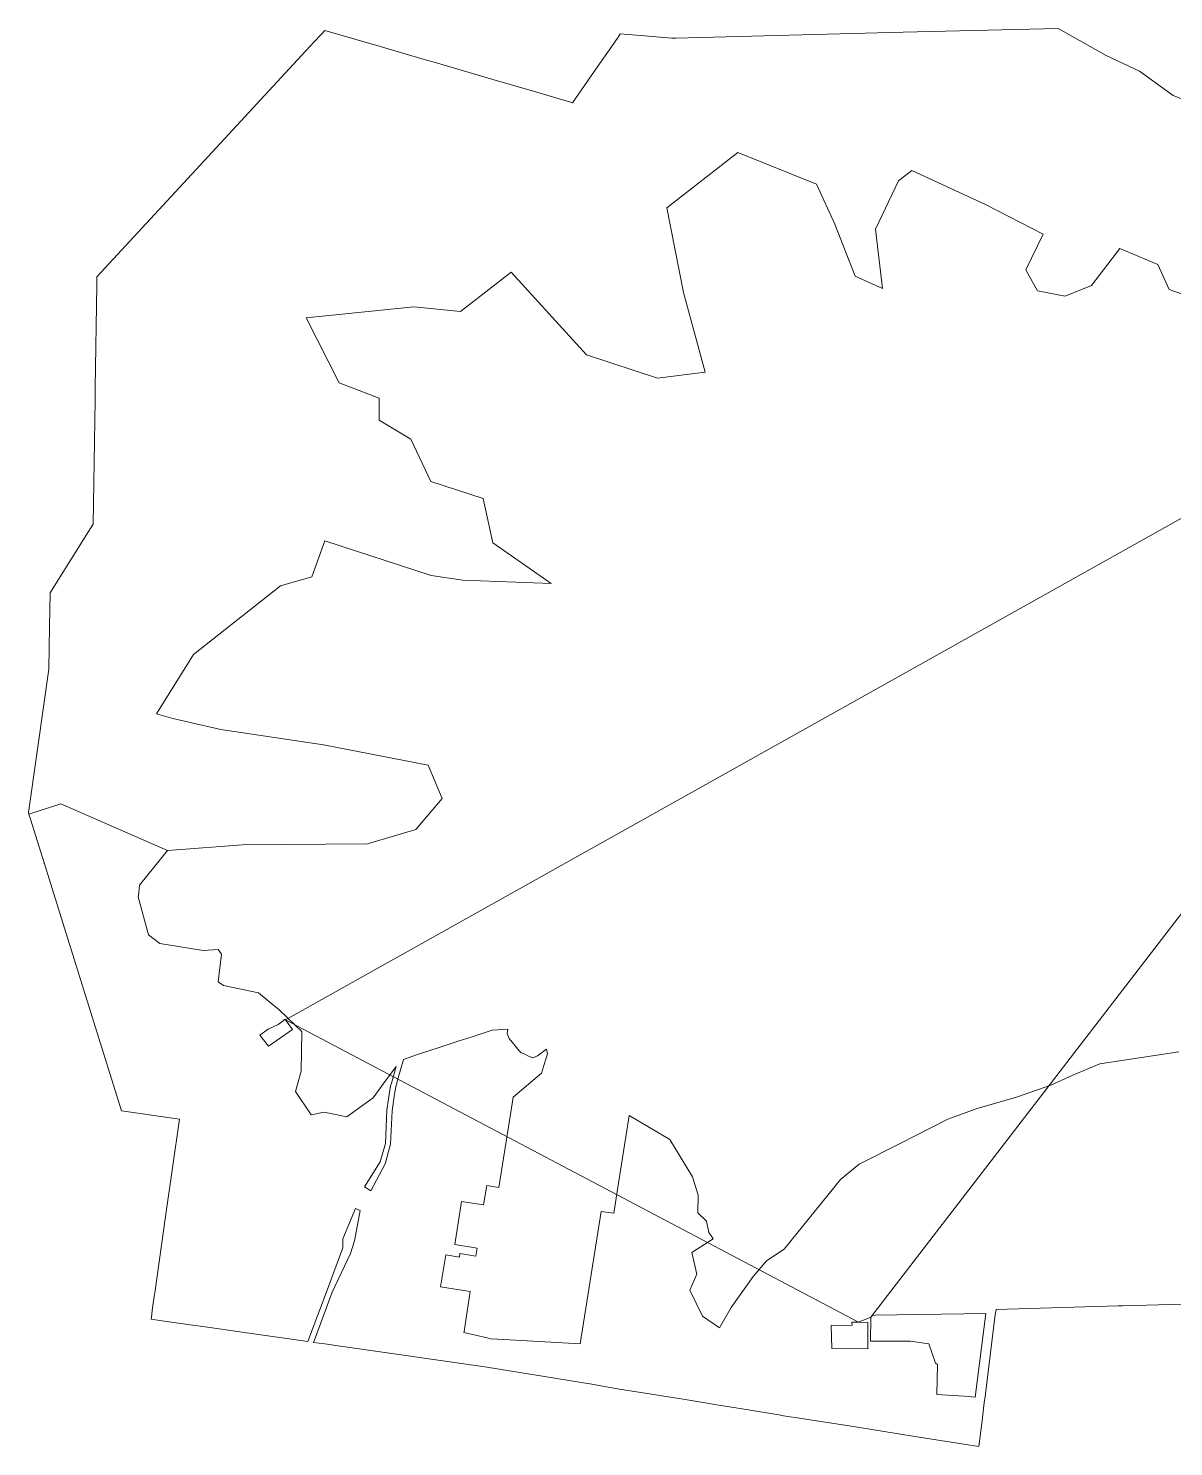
# Model space of a CAD drawing. Header units: metres. Extents: x 302931 to 308644, y 6253878 to 6257414.
# Drawn here: x 302931 to 305788, y 6253878 to 6257414 of the extents above; entities that cross this region are included whole.
import ezdxf

# ---------------------------------------------------------------- set-up
doc = ezdxf.new("R2010")
doc.units = ezdxf.units.M
doc.layers.add('Cadastre Land Parcels_SP_EXT', color=9, linetype='Continuous', lineweight=5)

msp = doc.modelspace()

# ---------------------------------------------------------------- linework, layer by layer
at = {"layer": 'Cadastre Land Parcels_SP_EXT', "linetype": 'Continuous'}
for points in [[(305809.6, 6257237.5), (305786.8, 6257246.1), (305702.4, 6257306.8), (305619.5, 6257345.8), (305500, 6257413.7), (305113.4, 6257404), (304545, 6257389.7), (304535.9, 6257389.5), (304526, 6257390.4), (304515.9, 6257391.3), (304468.6, 6257395.2), (304407.7, 6257400.1), (304402, 6257392), (304385.4, 6257367.9), (304355.7, 6257325.1), (304288.9, 6257228.4), (304278.9, 6257231.3), (304278.9, 6257231.3), (304257.7, 6257237.5), (304199.7, 6257254.4), (304089.4, 6257286.6), (303943.8, 6257329.1), (303924.7, 6257334.7), (303792.2, 6257373.3), (303788.8, 6257374.3), (303702.7, 6257399.4), (303670.6, 6257408.7), (303662.1, 6257399.4), (303643.2, 6257379), (303634.5, 6257369.6), (303571.9, 6257301.9), (303410.6, 6257127.5), (303102.4, 6256794.1), (303102, 6256773.5), (303098.2, 6256517.8), (303097.7, 6256486.6), (303093.1, 6256177.5), (303081.8, 6256159.6), (303017.6, 6256057.3), (302985.9, 6256006.9), (302984.5, 6255922.7), (302982.7, 6255816.6), (302971.5, 6255740.2), (302931.4, 6255458.9), (302932.8, 6255454.7), (303012.3, 6255480.3), (303278.4, 6255364.6), (303290.3, 6255365.4), (303465.8, 6255378.5), (303776.9, 6255380.8), (303897.4, 6255416.6), (303963.7, 6255494.1), (303928.8, 6255577), (303667.4, 6255627.5), (303411.6, 6255666.2), (303291.4, 6255693), (303251, 6255704.8), (303343, 6255853), (303560, 6256024.3), (303638.8, 6256046.1), (303670.6, 6256136.3), (303935.6, 6256049.7), (304014.6, 6256038.3), (304235.3, 6256029.8), (304090.2, 6256131), (304065.4, 6256241.7), (303934.9, 6256284.1), (303885.1, 6256390), (303806, 6256437.3), (303806.2, 6256492), (303706.8, 6256530.1), (303624.4, 6256692.3), (303892.6, 6256719.6), (304009.3, 6256707.8), (304135.5, 6256806.4), (304323.3, 6256599.6), (304500.1, 6256542.1), (304619.6, 6256556.5), (304565.3, 6256754.9), (304523.6, 6256966.3), (304700.7, 6257104.1), (304897, 6257025), (304942.6, 6256925.6), (304993.6, 6256796), (305061.2, 6256765.4), (305044.2, 6256913.1), (305101.2, 6257033.3), (305135, 6257059.3), (305317.1, 6256975.2), (305462.1, 6256900.8), (305419.1, 6256811.6), (305448, 6256759.3), (305517.4, 6256746.4), (305583, 6256773), (305653.6, 6256864.9), (305748, 6256825.5), (305776.5, 6256762.7), (305831.8, 6256744)], [(307140.9, 6256938.6), (305032.2, 6254201.2), (305036.4, 6254205.4), (305043.3, 6254206.3), (305319.3, 6254209.8), (305292.8, 6254001.9), (305266.2, 6254003.7), (305197.4, 6254008.5), (305198.9, 6254083.2), (305193.8, 6254086.2), (305176.8, 6254134.9), (305131.1, 6254141), (305031.8, 6254141.1), (305032.2, 6254201.2), (305002, 6254188.5), (305025.3, 6254187.9), (305025, 6254122.1), (304935.4, 6254123), (304933.6, 6254180.6), (304985.7, 6254181.4), (304985.3, 6254188.9), (305002, 6254188.5), (303572.8, 6254942.6), (303590.3, 6254918.3), (303530.1, 6254876.5), (303508.5, 6254903.9), (303529.8, 6254918.8), (303554.4, 6254930.8), (303565.8, 6254938.8), (303571.3, 6254944.2), (303572.8, 6254942.6), (307140.9, 6256938.6)], [(305800.8, 6254862.1), (305603.4, 6254832.3), (305536.6, 6254804.5), (305481.4, 6254779), (305395.5, 6254749.3), (305297.9, 6254721.4), (305230.8, 6254697), (305226.8, 6254695.5), (305222.8, 6254693.7), (305103.6, 6254633.3), (305003.3, 6254582.6), (304957.2, 6254544), (304816.5, 6254370.4), (304772.2, 6254341.4), (304758.8, 6254325.7), (304739, 6254302.6), (304684.2, 6254224.9), (304654.7, 6254174.8), (304612.9, 6254203.2), (304580.9, 6254268.1), (304598.4, 6254307.8), (304586.1, 6254361.8), (304639, 6254396.2), (304634.1, 6254403.4), (304628.3, 6254411.9), (304622.9, 6254440.7), (304600.9, 6254461.3), (304601.6, 6254505), (304587.8, 6254551), (304531.3, 6254643.9), (304448.3, 6254692.9), (304430.1, 6254703.7), (304424.1, 6254665.9), (304405.1, 6254545.5), (304391.5, 6254459.9), (304360.3, 6254464.8), (304307.9, 6254134.5), (304117, 6254145.4), (304083.6, 6254147.3), (304081.5, 6254147.8), (304076, 6254149.1), (304017.5, 6254162.8), (304017.9, 6254165.4), (304033.6, 6254264.6), (303959.6, 6254276.3), (303962.8, 6254296.9), (303972.2, 6254356.1), (304006.3, 6254350.7), (304007.7, 6254359.6), (304047.7, 6254353.3), (304050.9, 6254373.4), (303995, 6254382.2), (304012, 6254489.4), (304066.9, 6254480.7), (304074.6, 6254529.3), (304104.9, 6254524.5), (304134.6, 6254711.7), (304140.6, 6254749.5), (304211.3, 6254809.5), (304213.9, 6254817.9), (304226, 6254857.4), (304223.4, 6254868.7), (304200.8, 6254852.7), (304189.5, 6254847.6), (304178.7, 6254851.9), (304165.9, 6254858.6), (304160.8, 6254860.1), (304156.2, 6254863.9), (304130.5, 6254895.7), (304125.4, 6254908.2), (304127, 6254918.6), (304088.1, 6254916.3), (304038.2, 6254900), (304006.2, 6254889.6), (303958.8, 6254874.2), (303902.2, 6254855.4), (303866.7, 6254843.5), (303854, 6254797.4), (303847.8, 6254774.8), (303844.9, 6254756.5), (303838.7, 6254715.6), (303834.9, 6254631.9), (303821.4, 6254583.1), (303785.3, 6254516.3), (303769.9, 6254525.9), (303809.1, 6254587.9), (303822, 6254634), (303825.6, 6254716.7), (303830, 6254745.2), (303834.9, 6254777.3), (303836.2, 6254782.1), (303836.9, 6254784.4), (303848.5, 6254825.8), (303817.3, 6254783.4), (303798, 6254757.1), (303791.3, 6254748), (303756.8, 6254723.2), (303740.7, 6254711.6), (303725.5, 6254700.6), (303669.4, 6254711.8), (303636.4, 6254705.3), (303597.9, 6254763.6), (303611.6, 6254814.6), (303613.1, 6254912.9), (303578.4, 6254946.4), (303555.4, 6254968.5), (303553.1, 6254970.7), (303505.5, 6255009.1), (303453.5, 6255020.1), (303418.3, 6255027.6), (303404.9, 6255036.8), (303413.1, 6255106.1), (303404.5, 6255117.6), (303367.8, 6255114.8), (303259.7, 6255132.6), (303231.3, 6255154.1), (303205.4, 6255249), (303205.5, 6255250.3), (303205.7, 6255251.6), (303208.6, 6255277.8), (303212.1, 6255282.1), (303278.4, 6255364.6), (303012.3, 6255480.3), (302932.8, 6255454.7), (302936.7, 6255442.6), (302966.6, 6255347), (302970.6, 6255334.1), (302971.2, 6255332.2), (302971.7, 6255330.7), (303021.6, 6255170.9), (303163.8, 6254715.3), (303308.3, 6254694.6), (303273.8, 6254452), (303247.6, 6254267.6), (303245.5, 6254252.9), (303245.5, 6254252.9), (303242.2, 6254229.9), (303242.2, 6254229.9), (303240.6, 6254218.3), (303240.6, 6254218.3), (303239.1, 6254208), (303239.1, 6254208), (303237.4, 6254195.9), (303237.4, 6254195.8), (303259.7, 6254192.7), (303340.7, 6254181.2), (303366.3, 6254177.5), (303470.7, 6254162.7), (303628.8, 6254140.2), (303635.3, 6254157.7), (303638.8, 6254167.1), (303676.4, 6254268.5), (303715.4, 6254373.7), (303716, 6254396.3), (303747.6, 6254472.2), (303758.8, 6254466.7), (303744.8, 6254391.3), (303734.5, 6254359.9), (303689, 6254262.9), (303652.5, 6254164.5), (303649, 6254155.1), (303642.7, 6254138.2), (303670.7, 6254134.1), (303709, 6254128.5), (303733, 6254125.1), (304052.6, 6254079.6), (304063.8, 6254077.9), (304074.7, 6254076.4), (304336.6, 6254033.7), (304395.9, 6254023.5), (304421.6, 6254019.2), (304480.2, 6254009.7), (304511.6, 6254004.6), (304564.1, 6253996.2), (304619.5, 6253987.2), (304648.6, 6253982.4), (304727.5, 6253969.7), (304727.8, 6253969.6), (304727.9, 6253969.6), (304731.6, 6253969), (304788.2, 6253959.7), (304803.1, 6253957.3), (304814.6, 6253955.4), (304831.1, 6253952.8), (304843.7, 6253950.8), (304897.2, 6253942.8), (304978.8, 6253929.8), (305060.5, 6253916.9), (305142.3, 6253903.9), (305259.8, 6253885), (305302, 6253878.2), (305309.9, 6253942.9), (305311.7, 6253957.3), (305313.6, 6253972.9), (305315.5, 6253988.4), (305317.3, 6254002.8), (305318.1, 6254009.8), (305342.3, 6254207.3), (305345.1, 6254220.2), (305649.2, 6254229.1), (305660.2, 6254229.3), (305750.2, 6254231.6), (305780.9, 6254232.3), (305812.6, 6254233)]]:
    msp.add_lwpolyline(points, dxfattribs=at)

doc.saveas('drawing.dxf')
